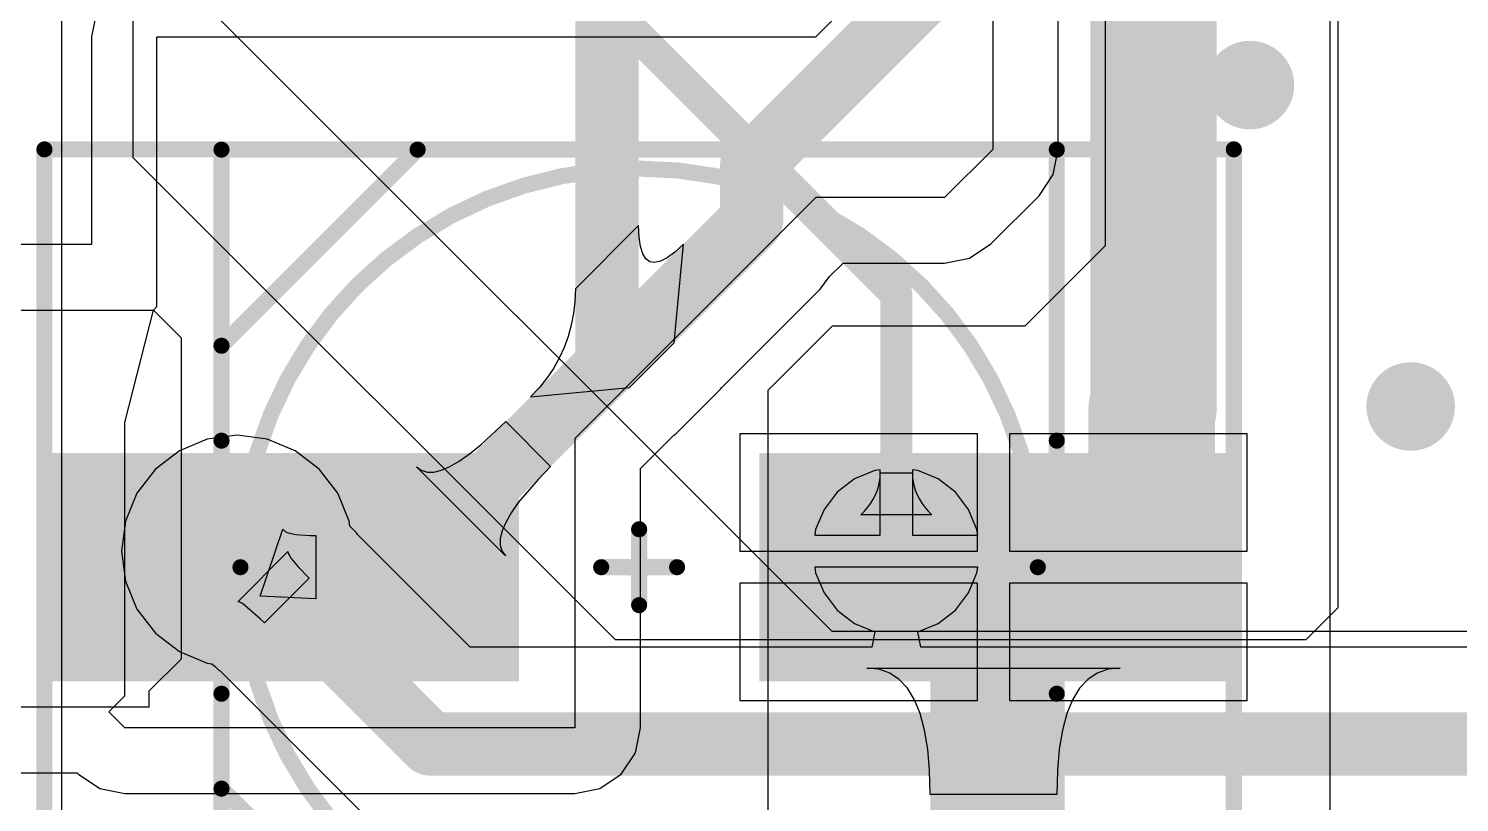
# Model space of a CAD drawing. Header units: millimetres. Extents: x -0.28 to 4.38, y -0.01 to 4.88.
# Drawn here: x 2.7101 to 3.1552, y 0.6718 to 0.9126 of the extents above; entities that cross this region are included whole.
import ezdxf

# ---------------------------------------------------------------- set-up
doc = ezdxf.new("R2010")
doc.units = ezdxf.units.MM
doc.header["$MEASUREMENT"] = 0
for name, color, linetype in [('BottomLayer', 5, 'Continuous'), ('Mechanical13', 56, 'Continuous'), ('Mechanical15', 56, 'Continuous'), ('MultiLayer', 9, 'Continuous'), ('TopLayer', 1, 'Continuous'), ('TopOverlay', 2, 'Continuous'), ('TopPaste', 8, 'Continuous'), ('TopSolder', 216, 'Continuous'), ('ViaHoleLayer', 16, 'Continuous')]:
    doc.layers.add(name, color=color, linetype=linetype)

# ---------------------------------------------------------------- blocks, each defined once
blk = doc.blocks.new('CAP_ALU_SMD_6_3_7_7_2_2_79')
at = {"layer": 'Mechanical13', "const_width": 0.005}
for points in [[(-0.12992, -0.12992), (-0.12992, 0.12992)], [(-0.12992, 0.12992), (0.12992, 0.12992)], [(0.12992, -0.12992), (0.12992, 0.12992)], [(-0.12992, -0.12992), (0.12992, -0.12992)]]:
    blk.add_lwpolyline(points, dxfattribs=at)
at = {"layer": 'Mechanical13'}
for points, const_width in [([(-0.13117, 0.12992, 1), (-0.12867, 0.12992, 1)], 0.0025), ([(-0.13117, 0.12992, 1), (-0.12867, 0.12992, 1)], 0.0025), ([(0.12867, 0.12992, 1), (0.13117, 0.12992, 1)], 0.0025), ([(0.12867, 0.12992, 1), (0.13117, 0.12992, 1)], 0.0025), ([(0.12402, 0, 1), (-0.12402, 0, 1)], 0.005), ([(-0.12527, 0, 1), (-0.12277, 0, 1)], 0.0025), ([(0.12277, 0, 1), (0.12527, 0, 1)], 0.0025), ([(-0.13117, -0.12992, 1), (-0.12867, -0.12992, 1)], 0.0025), ([(-0.13117, -0.12992, 1), (-0.12867, -0.12992, 1)], 0.0025), ([(0.12867, -0.12992, 1), (0.13117, -0.12992, 1)], 0.0025), ([(0.12867, -0.12992, 1), (0.13117, -0.12992, 1)], 0.0025)]:
    blk.add_lwpolyline(points, format="xyb", close=True, dxfattribs=dict(at, const_width=const_width))
at = {"layer": 'Mechanical15', "const_width": 0.005}
for points in [[(-0.185, -0.13), (-0.185, 0.13)], [(-0.185, 0.13), (0.185, 0.13)], [(0.185, -0.13), (0.185, 0.13)], [(0, -0.01181), (0, 0.01181)], [(-0.01181, 0), (0.01181, 0)], [(-0.185, -0.13), (0.185, -0.13)]]:
    blk.add_lwpolyline(points, dxfattribs=at)
at = {"layer": 'Mechanical15', "const_width": 0.0025}
for points in [[(-0.18625, 0.13, 1), (-0.18375, 0.13, 1)], [(-0.18625, 0.13, 1), (-0.18375, 0.13, 1)], [(0.18375, 0.13, 1), (0.18625, 0.13, 1)], [(0.18375, 0.13, 1), (0.18625, 0.13, 1)], [(-0.00125, 0.01181, 1), (0.00125, 0.01181, 1)], [(-0.01306, 0, 1), (-0.01056, 0, 1)], [(0.01056, 0, 1), (0.01306, 0, 1)], [(-0.00125, -0.01181, 1), (0.00125, -0.01181, 1)], [(-0.18625, -0.13, 1), (-0.18375, -0.13, 1)], [(-0.18625, -0.13, 1), (-0.18375, -0.13, 1)], [(0.18375, -0.13, 1), (0.18625, -0.13, 1)], [(0.18375, -0.13, 1), (0.18625, -0.13, 1)]]:
    blk.add_lwpolyline(points, format="xyb", close=True, dxfattribs=at)
at = {"layer": 'TopLayer'}
for points in [[(-0.17913, -0.0315), (-0.04134, -0.0315), (-0.17913, 0.0315), (-0.04134, 0.0315)], [(0.04134, -0.0315), (0.17913, -0.0315), (0.04134, 0.0315), (0.17913, 0.0315)]]:
    blk.add_solid(points, dxfattribs=at)
at = {"layer": 'TopOverlay', "const_width": 0.005}
for points in [[(-0.12992, 0.0689), (-0.0689, 0.12992)], [(-0.0689, 0.12992), (0.12992, 0.12992)], [(0.12992, 0.03937), (0.12992, 0.12992)], [(-0.12992, 0.03937), (-0.12992, 0.0689)], [(-0.12992, -0.0689), (-0.12992, -0.03937)], [(0.12992, -0.12992), (0.12992, -0.03937)], [(-0.12992, -0.0689), (-0.0689, -0.12992)], [(-0.0689, -0.12992), (0.12992, -0.12992)]]:
    blk.add_lwpolyline(points, dxfattribs=at)
at = {"layer": 'TopOverlay', "const_width": 0.0025}
for points in [[(-0.07015, 0.12992, 1), (-0.06765, 0.12992, 1)], [(-0.07015, 0.12992, 1), (-0.06765, 0.12992, 1)], [(0.12867, 0.12992, 1), (0.13117, 0.12992, 1)], [(0.12867, 0.12992, 1), (0.13117, 0.12992, 1)], [(-0.13117, 0.0689, 1), (-0.12867, 0.0689, 1)], [(-0.13117, 0.0689, 1), (-0.12867, 0.0689, 1)], [(-0.13117, 0.03937, 1), (-0.12867, 0.03937, 1)], [(0.12867, 0.03937, 1), (0.13117, 0.03937, 1)], [(-0.13117, -0.03937, 1), (-0.12867, -0.03937, 1)], [(0.12867, -0.03937, 1), (0.13117, -0.03937, 1)], [(-0.13117, -0.0689, 1), (-0.12867, -0.0689, 1)], [(-0.13117, -0.0689, 1), (-0.12867, -0.0689, 1)], [(-0.07015, -0.12992, 1), (-0.06765, -0.12992, 1)], [(-0.07015, -0.12992, 1), (-0.06765, -0.12992, 1)], [(0.12867, -0.12992, 1), (0.13117, -0.12992, 1)], [(0.12867, -0.12992, 1), (0.13117, -0.12992, 1)]]:
    blk.add_lwpolyline(points, format="xyb", close=True, dxfattribs=at)
at = {"layer": 'TopPaste'}
for points in [[(-0.17913, -0.0315), (-0.04134, -0.0315), (-0.17913, 0.0315), (-0.04134, 0.0315)], [(0.04134, -0.0315), (0.17913, -0.0315), (0.04134, 0.0315), (0.17913, 0.0315)]]:
    blk.add_solid(points, dxfattribs=at)
at = {"layer": 'TopSolder'}
for points in [[(-0.18313, -0.0355), (-0.03734, -0.0355), (-0.18313, 0.0355), (-0.03734, 0.0355)], [(0.03734, -0.0355), (0.18313, -0.0355), (0.03734, 0.0355), (0.18313, 0.0355)]]:
    blk.add_solid(points, dxfattribs=at)

msp = doc.modelspace()

# ---------------------------------------------------------------- linework, layer by layer
at = {"layer": 'BottomLayer'}
for p, q in [((2.72039, 0.49692), (2.72039, 1.315)), ((3.1175, 0.7325), (3.1175, 1.0925)), ((2.7425, 1.0875), (2.7425, 0.8725)), ((2.96, 0.725), (2.755, 0.93)), ((2.7425, 0.8725), (2.8925, 0.7225)), ((2.76567, 0.78483), (2.75697, 0.78123)), ((2.775, 0.78606), (2.76567, 0.78483)), ((2.78433, 0.78483), (2.775, 0.78606)), ((2.79303, 0.78123), (2.78433, 0.78483)), ((2.75697, 0.78123), (2.7495, 0.7755)), ((2.8005, 0.7755), (2.79303, 0.78123)), ((2.7495, 0.7755), (2.74377, 0.76803)), ((2.80623, 0.76803), (2.8005, 0.7755)), ((2.97328, 0.77509), (2.96701, 0.77249)), ((2.975, 0.77531), (2.97328, 0.77509)), ((2.975, 0.755), (2.975, 0.77531)), ((2.98672, 0.77509), (2.985, 0.77531)), ((2.985, 0.77531), (2.985, 0.755)), ((2.99299, 0.77249), (2.98672, 0.77509)), ((2.96701, 0.77249), (2.96164, 0.76836)), ((2.97404, 0.76881), (2.97446, 0.77016)), ((2.97446, 0.77016), (2.97476, 0.77154)), ((2.97476, 0.77154), (2.97494, 0.77295)), ((2.97494, 0.77295), (2.975, 0.77438)), ((2.975, 0.77438), (2.985, 0.77438)), ((2.985, 0.77438), (2.98506, 0.77295)), ((2.98506, 0.77295), (2.98524, 0.77154)), ((2.98524, 0.77154), (2.98554, 0.77016)), ((2.98554, 0.77016), (2.98596, 0.76881)), ((2.99836, 0.76836), (2.99299, 0.77249)), ((2.74377, 0.76803), (2.74017, 0.75933)), ((2.80983, 0.75933), (2.80623, 0.76803)), ((2.96164, 0.76836), (2.95751, 0.76299)), ((2.97205, 0.76491), (2.97283, 0.76618)), ((2.97283, 0.76618), (2.97349, 0.76748)), ((2.97349, 0.76748), (2.97404, 0.76881)), ((2.98596, 0.76881), (2.98651, 0.76748)), ((2.98651, 0.76748), (2.98717, 0.76618)), ((2.98717, 0.76618), (2.98795, 0.76491)), ((3.00249, 0.76299), (2.99836, 0.76836)), ((2.95751, 0.76299), (2.95491, 0.75672)), ((2.96898, 0.76125), (2.97012, 0.76244)), ((2.99102, 0.76125), (2.96898, 0.76125)), ((2.97012, 0.76244), (2.97114, 0.76366)), ((2.97114, 0.76366), (2.97205, 0.76491)), ((2.98795, 0.76491), (2.98886, 0.76366)), ((2.98886, 0.76366), (2.98988, 0.76244)), ((2.98988, 0.76244), (2.99102, 0.76125)), ((3.00509, 0.75672), (3.00249, 0.76299)), ((2.74017, 0.75933), (2.73894, 0.75)), ((2.81003, 0.75781), (2.80983, 0.75933)), ((2.81206, 0.75569), (2.81003, 0.75781)), ((2.95491, 0.75672), (2.95469, 0.755)), ((3.00531, 0.755), (3.00509, 0.75672)), ((2.81239, 0.75518), (2.81206, 0.75569)), ((2.84747, 0.7201), (2.81239, 0.75518)), ((2.95469, 0.755), (2.975, 0.755)), ((2.985, 0.755), (3.00531, 0.755)), ((2.73894, 0.75), (2.74017, 0.74067)), ((2.77516, 0.73425), (2.79075, 0.74984)), ((2.79075, 0.74984), (2.79081, 0.74946)), ((2.79081, 0.74946), (2.79101, 0.74898)), ((2.79101, 0.74898), (2.79133, 0.7484)), ((2.79133, 0.7484), (2.79179, 0.74773)), ((2.79179, 0.74773), (2.79239, 0.74695)), ((2.79239, 0.74695), (2.79397, 0.7451)), ((2.79397, 0.7451), (2.79733, 0.74159)), ((3.00531, 0.745), (2.95469, 0.745)), ((2.95469, 0.745), (2.95491, 0.74328)), ((3.00509, 0.74328), (3.00531, 0.745)), ((2.74017, 0.74067), (2.74377, 0.73197)), ((2.79733, 0.74159), (2.78341, 0.72767)), ((2.82, 0.74), (2.82, 0.74)), ((2.95491, 0.74328), (2.95751, 0.73701)), ((3.00249, 0.73701), (3.00509, 0.74328)), ((2.95751, 0.73701), (2.96164, 0.73164)), ((2.99836, 0.73164), (3.00249, 0.73701)), ((2.74377, 0.73197), (2.7495, 0.7245)), ((2.77554, 0.73419), (2.77516, 0.73425)), ((2.77602, 0.73399), (2.77554, 0.73419)), ((2.7766, 0.73367), (2.77602, 0.73399)), ((2.77727, 0.73321), (2.7766, 0.73367)), ((2.78214, 0.72892), (2.77727, 0.73321)), ((2.96164, 0.73164), (2.96701, 0.72751)), ((2.99299, 0.72751), (2.99836, 0.73164)), ((3.1075, 0.7225), (3.1175, 0.7325)), ((2.78341, 0.72767), (2.78214, 0.72892)), ((2.96701, 0.72751), (2.97328, 0.72491)), ((2.98672, 0.72491), (2.99299, 0.72751)), ((2.7495, 0.7245), (2.75697, 0.71877)), ((2.8925, 0.7225), (3.1075, 0.7225)), ((3.165, 0.725), (2.96, 0.725)), ((2.97328, 0.72491), (2.97238, 0.7201)), ((2.98762, 0.7201), (2.98672, 0.72491)), ((2.75697, 0.71877), (2.76567, 0.71517)), ((2.97238, 0.7201), (2.84747, 0.7201)), ((3.16253, 0.7201), (2.98762, 0.7201)), ((2.76567, 0.71517), (2.76712, 0.71498)), ((2.76712, 0.71498), (2.76823, 0.714)), ((2.76823, 0.714), (2.76909, 0.71315)), ((2.76909, 0.71315), (2.76965, 0.71279)), ((2.76965, 0.71279), (2.81372, 0.66872))]:
    msp.add_line(p, q, dxfattribs=at)
for points, const_width in [([(2.84, 0.97), (2.98, 0.83)], 0.01), ([(2.98, 0.75), (2.98, 0.83)], 0.01), ([(2.775, 0.75), (2.835, 0.69)], 0.01969), ([(2.835, 0.69), (3.175, 0.69)], 0.01969)]:
    msp.add_lwpolyline(points, dxfattribs=dict(at, const_width=const_width))
for points, const_width in [([(3.08311, 0.895, 1), (3.09689, 0.895, 1)], 0.01378), ([(2.9775, 0.83, 1), (2.9825, 0.83, 1)], 0.005), ([(2.9775, 0.83, 1), (2.9825, 0.83, 1)], 0.005), ([(3.13311, 0.795, 1), (3.14689, 0.795, 1)], 0.01378), ([(2.76713, 0.75, 1), (2.78287, 0.75, 1)], 0.01575), ([(2.97213, 0.75, 1), (2.98787, 0.75, 1)], 0.01575), ([(2.77008, 0.75, 1), (2.77992, 0.75, 1)], 0.00984), ([(2.9775, 0.75, 1), (2.9825, 0.75, 1)], 0.005), ([(2.83008, 0.69, 1), (2.83992, 0.69, 1)], 0.00984), ([(2.83008, 0.69, 1), (2.83992, 0.69, 1)], 0.00984)]:
    msp.add_lwpolyline(points, format="xyb", close=True, dxfattribs=dict(at, const_width=const_width))
at = {"layer": 'MultiLayer'}
for points, const_width in [([(3.08311, 0.895, 1), (3.09689, 0.895, 1)], 0.01378), ([(3.13311, 0.795, 1), (3.14689, 0.795, 1)], 0.01378), ([(2.76713, 0.75, 1), (2.78287, 0.75, 1)], 0.01575), ([(2.97213, 0.75, 1), (2.98787, 0.75, 1)], 0.01575)]:
    msp.add_lwpolyline(points, format="xyb", close=True, dxfattribs=dict(at, const_width=const_width))
at = {"layer": 'TopLayer'}
for p, q in [((3.045, 1.1), (3.045, 0.845)), ((3.115, 0.605), (3.115, 1.03)), ((3.01, 1.015), (3.01, 0.875)), ((3.03039, 0.875), (3.03039, 0.94835)), ((2.73116, 0.9178), (2.72961, 0.91)), ((2.955, 0.91), (2.965, 0.92)), ((2.72961, 0.91), (2.72961, 0.84539)), ((2.75, 0.8261), (2.75, 0.91)), ((2.75, 0.91), (2.955, 0.91)), ((3.01, 0.875), (2.995, 0.86)), ((3.02884, 0.8672), (3.03039, 0.875)), ((3.02442, 0.86058), (3.02884, 0.8672)), ((2.955, 0.86), (2.88, 0.785)), ((2.995, 0.86), (2.955, 0.86)), ((3.00942, 0.84558), (3.02442, 0.86058)), ((2.89984, 0.85128), (2.88016, 0.8316)), ((2.89998, 0.84768), (2.89984, 0.85128)), ((2.9004, 0.84475), (2.89998, 0.84768)), ((2.72961, 0.84539), (2.5211, 0.84539)), ((2.9011, 0.84249), (2.9004, 0.84475)), ((2.90207, 0.84091), (2.9011, 0.84249)), ((2.90875, 0.84129), (2.90666, 0.84019)), ((2.91112, 0.84307), (2.90875, 0.84129)), ((2.91088, 0.81479), (2.91376, 0.84552)), ((2.91376, 0.84552), (2.91112, 0.84307)), ((3.0028, 0.84116), (3.00942, 0.84558)), ((3.045, 0.845), (3.02, 0.82)), ((2.90332, 0.84), (2.90207, 0.84091)), ((2.90485, 0.83976), (2.90332, 0.84)), ((2.90666, 0.84019), (2.90485, 0.83976)), ((2.95923, 0.8354), (2.96345, 0.83961)), ((2.96345, 0.83961), (2.995, 0.83961)), ((2.995, 0.83961), (3.0028, 0.84116)), ((2.95628, 0.83155), (2.95923, 0.8354)), ((2.88016, 0.8316), (2.88002, 0.82772)), ((2.92568, 0.80095), (2.95628, 0.83155)), ((2.5211, 0.825), (2.7489, 0.825)), ((2.74, 0.79), (2.7489, 0.825)), ((2.7489, 0.825), (2.75, 0.8261)), ((2.7489, 0.825), (2.7575, 0.8164)), ((2.8796, 0.82395), (2.8789, 0.8203)), ((2.88002, 0.82772), (2.8796, 0.82395)), ((2.8789, 0.8203), (2.87793, 0.81677)), ((2.96, 0.82), (2.94, 0.8)), ((3.02, 0.82), (2.96, 0.82)), ((2.7575, 0.8164), (2.7575, 0.7164)), ((2.87793, 0.81677), (2.87668, 0.81335)), ((2.89696, 0.80088), (2.91088, 0.81479)), ((2.87515, 0.81005), (2.87334, 0.80686)), ((2.87668, 0.81335), (2.87515, 0.81005)), ((2.87334, 0.80686), (2.87125, 0.80379)), ((2.87125, 0.80379), (2.86888, 0.80083)), ((2.86624, 0.79799), (2.89696, 0.80088)), ((2.86888, 0.80083), (2.86624, 0.79799)), ((2.91138, 0.78646), (2.9253, 0.80038)), ((2.9253, 0.80038), (2.92568, 0.80095)), ((2.94, 0.8), (2.94, 0.645)), ((2.74, 0.705), (2.74, 0.79)), ((2.85073, 0.78303), (2.85854, 0.7903)), ((2.85854, 0.7903), (2.87246, 0.77638)), ((2.88, 0.785), (2.88, 0.695)), ((2.90039, 0.77566), (2.91081, 0.78607)), ((2.91081, 0.78607), (2.91138, 0.78646)), ((3.00524, 0.7865), (2.93134, 0.7865)), ((2.93134, 0.7865), (2.93134, 0.75)), ((3.00524, 0.75), (3.00524, 0.7865)), ((3.08913, 0.7865), (3.01524, 0.7865)), ((3.01524, 0.7865), (3.01524, 0.75)), ((3.08913, 0.75), (3.08913, 0.7865)), ((2.84404, 0.778), (2.84724, 0.78024)), ((2.84724, 0.78024), (2.85073, 0.78303)), ((2.85842, 0.74854), (2.8307, 0.77626)), ((2.8307, 0.77626), (2.83222, 0.77515)), ((2.83222, 0.77515), (2.83402, 0.77461)), ((2.83402, 0.77461), (2.83611, 0.77462)), ((2.83611, 0.77462), (2.83847, 0.77519)), ((2.83847, 0.77519), (2.84111, 0.77632)), ((2.84111, 0.77632), (2.84404, 0.778)), ((2.87246, 0.77638), (2.86855, 0.77233)), ((2.90039, 0.695), (2.90039, 0.77566)), ((2.86855, 0.77233), (2.8624, 0.76508)), ((2.86016, 0.76187), (2.85848, 0.75895)), ((2.8624, 0.76508), (2.86016, 0.76187)), ((2.78216, 0.73598), (2.78916, 0.75688)), ((2.78916, 0.75688), (2.78945, 0.75649)), ((2.85848, 0.75895), (2.85736, 0.7563)), ((2.78945, 0.75649), (2.78989, 0.75615)), ((2.78989, 0.75615), (2.79051, 0.75584)), ((2.79051, 0.75584), (2.79128, 0.75558)), ((2.79128, 0.75558), (2.79223, 0.75535)), ((2.79223, 0.75535), (2.79334, 0.75517)), ((2.79334, 0.75517), (2.79461, 0.75503)), ((2.79461, 0.75503), (2.79766, 0.75486)), ((2.79766, 0.75486), (2.79943, 0.75484)), ((2.79943, 0.75484), (2.79938, 0.73516)), ((2.85679, 0.75394), (2.85677, 0.75186)), ((2.85736, 0.7563), (2.85679, 0.75394)), ((2.85677, 0.75186), (2.85732, 0.75006)), ((2.85732, 0.75006), (2.85842, 0.74854)), ((2.93134, 0.75), (3.00524, 0.75)), ((3.01524, 0.75), (3.08913, 0.75)), ((3.00524, 0.74), (2.93134, 0.74)), ((2.93134, 0.74), (2.93134, 0.7035)), ((3.00524, 0.7035), (3.00524, 0.74)), ((3.08913, 0.74), (3.01524, 0.74)), ((3.01524, 0.74), (3.01524, 0.7035)), ((3.08913, 0.7035), (3.08913, 0.74)), ((2.79938, 0.73516), (2.78216, 0.73598)), ((2.7575, 0.7164), (2.7475, 0.7064)), ((2.97461, 0.71323), (2.97087, 0.71362)), ((2.97087, 0.71362), (3.04961, 0.71362)), ((2.97795, 0.71205), (2.97461, 0.71323)), ((3.04587, 0.71323), (3.04252, 0.71205)), ((3.04961, 0.71362), (3.04587, 0.71323)), ((2.98091, 0.71008), (2.97795, 0.71205)), ((2.98346, 0.70732), (2.98091, 0.71008)), ((3.03957, 0.71008), (3.03701, 0.70732)), ((3.04252, 0.71205), (3.03957, 0.71008)), ((2.735, 0.7), (2.74, 0.705)), ((2.7475, 0.7064), (2.7475, 0.7014)), ((2.93134, 0.7035), (3.00524, 0.7035)), ((2.98563, 0.70378), (2.98346, 0.70732)), ((2.9874, 0.69945), (2.98563, 0.70378)), ((3.01524, 0.7035), (3.08913, 0.7035)), ((3.03484, 0.70378), (3.03307, 0.69945)), ((3.03701, 0.70732), (3.03484, 0.70378)), ((2.7475, 0.7014), (2.6125, 0.7014)), ((2.74, 0.695), (2.735, 0.7)), ((2.98878, 0.69433), (2.9874, 0.69945)), ((3.03307, 0.69945), (3.03169, 0.69433)), ((2.88, 0.695), (2.74, 0.695)), ((2.89884, 0.6872), (2.90039, 0.695)), ((2.98976, 0.68843), (2.98878, 0.69433)), ((3.03169, 0.69433), (3.03071, 0.68843)), ((2.89442, 0.68058), (2.89884, 0.6872)), ((2.99035, 0.68173), (2.98976, 0.68843)), ((3.03071, 0.68843), (3.03012, 0.68173)), ((2.62095, 0.681), (2.72516, 0.681)), ((2.72516, 0.681), (2.72558, 0.68058)), ((2.99055, 0.67425), (2.99035, 0.68173)), ((3.03012, 0.68173), (3.02992, 0.67425)), ((2.72558, 0.68058), (2.7322, 0.67616)), ((2.8878, 0.67616), (2.89442, 0.68058)), ((2.7322, 0.67616), (2.74, 0.67461)), ((2.74, 0.67461), (2.88, 0.67461)), ((2.88, 0.67461), (2.8878, 0.67616)), ((3.02992, 0.67425), (2.99055, 0.67425))]:
    msp.add_line(p, q, dxfattribs=at)
for points, const_width in [([(2.89, 0.80783), (2.89, 0.9976)], 0.01969), ([(3.06, 0.79476), (3.06, 0.99)], 0.03937), ([(2.935, 0.87), (2.99, 0.925)], 0.01969), ([(2.935, 0.85283), (2.935, 0.87)], 0.01969), ([(2.89, 0.80783), (2.935, 0.85283)], 0.01969), ([(2.82717, 0.745), (2.89, 0.80783)], 0.01969), ([(3.05945, 0.79421), (3.06, 0.79476)], 0.03937), ([(3.05945, 0.75681), (3.05945, 0.79421)], 0.03937), ([(2.95024, 0.75), (2.975, 0.77476)], 0.01), ([(3.04764, 0.745), (3.05945, 0.75681)], 0.03937), ([(3.01024, 0.745), (3.04764, 0.745)], 0.03937), ([(3.01024, 0.66024), (3.01024, 0.745)], 0.03937), ([(2.775, 0.75), (2.78476, 0.75)], 0.01969), ([(2.78476, 0.75), (2.78976, 0.745)], 0.01969), ([(2.78976, 0.745), (2.82717, 0.745)], 0.01969), ([(2.94, 0.59), (3.01024, 0.66024)], 0.03937)]:
    msp.add_lwpolyline(points, dxfattribs=dict(at, const_width=const_width))
for points, const_width in [([(3.08311, 0.895, 1), (3.09689, 0.895, 1)], 0.01378), ([(2.93008, 0.87, 1), (2.93992, 0.87, 1)], 0.00984), ([(2.93008, 0.87, 1), (2.93992, 0.87, 1)], 0.00984), ([(2.93008, 0.85283, 1), (2.93992, 0.85283, 1)], 0.00984), ([(2.93008, 0.85283, 1), (2.93992, 0.85283, 1)], 0.00984), ([(2.88508, 0.80783, 1), (2.89492, 0.80783, 1)], 0.00984), ([(2.88508, 0.80783, 1), (2.89492, 0.80783, 1)], 0.00984), ([(2.88508, 0.80783, 1), (2.89492, 0.80783, 1)], 0.00984), ([(3.04961, 0.79421, 1), (3.06929, 0.79421, 1)], 0.01969), ([(3.04961, 0.79421, 1), (3.06929, 0.79421, 1)], 0.01969), ([(3.05016, 0.79476, 1), (3.06984, 0.79476, 1)], 0.01969), ([(3.05016, 0.79476, 1), (3.06984, 0.79476, 1)], 0.01969), ([(3.13311, 0.795, 1), (3.14689, 0.795, 1)], 0.01378), ([(2.9725, 0.77476, 1), (2.9775, 0.77476, 1)], 0.005), ([(3.04961, 0.75681, 1), (3.06929, 0.75681, 1)], 0.01969), ([(3.04961, 0.75681, 1), (3.06929, 0.75681, 1)], 0.01969), ([(2.76713, 0.75, 1), (2.78287, 0.75, 1)], 0.01575), ([(2.97213, 0.75, 1), (2.98787, 0.75, 1)], 0.01575), ([(3.00039, 0.745, 1), (3.02008, 0.745, 1)], 0.01969), ([(3.00039, 0.745, 1), (3.02008, 0.745, 1)], 0.01969), ([(3.0378, 0.745, 1), (3.05748, 0.745, 1)], 0.01969), ([(3.0378, 0.745, 1), (3.05748, 0.745, 1)], 0.01969), ([(2.77008, 0.75, 1), (2.77992, 0.75, 1)], 0.00984), ([(2.77984, 0.75, 1), (2.78968, 0.75, 1)], 0.00984), ([(2.77984, 0.75, 1), (2.78968, 0.75, 1)], 0.00984), ([(2.78484, 0.745, 1), (2.79468, 0.745, 1)], 0.00984), ([(2.78484, 0.745, 1), (2.79468, 0.745, 1)], 0.00984), ([(2.82224, 0.745, 1), (2.83209, 0.745, 1)], 0.00984), ([(2.82224, 0.745, 1), (2.83209, 0.745, 1)], 0.00984), ([(2.94774, 0.75, 1), (2.95274, 0.75, 1)], 0.005), ([(3.00039, 0.66024, 1), (3.02008, 0.66024, 1)], 0.01969), ([(3.00039, 0.66024, 1), (3.02008, 0.66024, 1)], 0.01969)]:
    msp.add_lwpolyline(points, format="xyb", close=True, dxfattribs=dict(at, const_width=const_width))
at = {"layer": 'ViaHoleLayer'}
for points, const_width in [([(3.08606, 0.895, 1), (3.09394, 0.895, 1)], 0.00787), ([(3.13606, 0.795, 1), (3.14394, 0.795, 1)], 0.00787), ([(2.77008, 0.75, 1), (2.77992, 0.75, 1)], 0.00984), ([(2.97508, 0.75, 1), (2.98492, 0.75, 1)], 0.00984)]:
    msp.add_lwpolyline(points, format="xyb", close=True, dxfattribs=dict(at, const_width=const_width))

# ---------------------------------------------------------------- block references
at = {"rotation": 360}
msp.add_blockref('CAP_ALU_SMD_6_3_7_7_2_2_79', (2.9, 0.745), dxfattribs=at)

doc.saveas('drawing.dxf')
